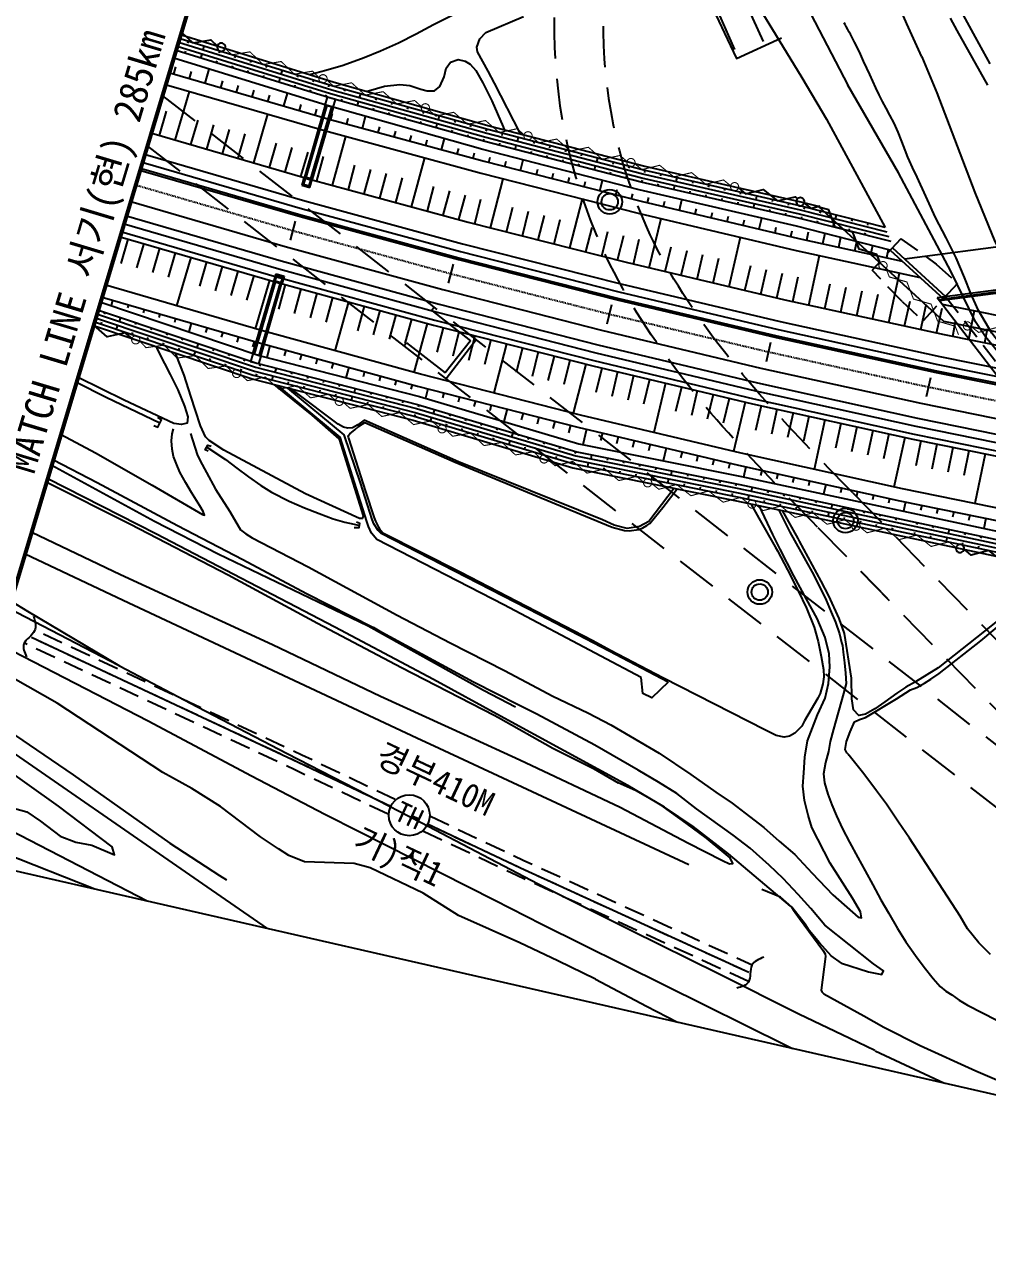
# Model space of a CAD drawing. Header units: millimetres. Extents: x 9574 to 10370, y 1103 to 1809.
# Drawn here: x 9632.8 to 9750.5, y 1396.9 to 1545.1 of the extents above; entities that cross this region are included whole.
import ezdxf
from ezdxf.enums import TextEntityAlignment as Align
from ezdxf.xclip import XClip

# ---------------------------------------------------------------- set-up
doc = ezdxf.new("R2010")
doc.units = ezdxf.units.MM
doc.header["$LTSCALE"] = 10
doc.header["$MEASUREMENT"] = 0
doc.header["$XCLIPFRAME"] = 2
for name, pattern in [('A-CENTR01', [2, 1.25, -0.25, 0.25, -0.25]), ('CENTER', [2, 1.25, -0.25, 0.25, -0.25]), ('DASHED', [0.75, 0.5, -0.25]), ('DASHEDX2', [1.5, 1, -0.5]), ('HIDDEN', [0.375, 0.25, -0.125])]:
    doc.linetypes.add(name, pattern=pattern)
for name, color, linetype in [('TN-CABL', 4, 'Continuous'), ('TN-LEAT', 3, 'Continuous'), ('TN-MACL', 6, 'A-CENTR01'), ('TN-MACT', 6, 'Continuous'), ('TN-MANH', 4, 'Continuous'), ('TZ-BASE', 253, 'Continuous'), ('TZ-CABL', 4, 'Continuous'), ('TZ-SYMB', 1, 'Continuous')]:
    doc.layers.add(name, color=color, linetype=linetype)
doc.layers.add('TX-PAPR', color=2, linetype='Continuous', plot=False)
doc.styles.get("Standard").update_dxf_attribs({"font": 'GulimChe.ttf'})
doc.styles.add('SYMBTEXT', font='GulimChe.ttf')
doc.linetypes.add('ZIGZAG', pattern='A,0.0001,-0.2,[131,ltypeshp.shx,S=0.2,R=0,X=-0.2,Y=0],-0.4,[131,ltypeshp.shx,S=0.2,R=180,X=0.2,Y=0],-0.2', length=0.8001)

# ---------------------------------------------------------------- blocks, each defined once
blk = doc.blocks.new('smd')
at = {"color": 0, "lineweight": -3, "ltscale": 5, "const_width": 0.13}
blk.add_lwpolyline([(0.5, 0, 1), (-0.5, 0, 1)], format="xyb", close=True, dxfattribs=at)
blk.add_lwpolyline([(12.5, 0), (11.5, 0.5), (9.5, -0.5), (7.5, 0.5), (5.5, -0.5), (3.5, 0.5), (1.5, -0.5), (0.5, 0)], dxfattribs=at)
blk = doc.blocks.new('jd-fgjfjfjfjazdf2gs')
at = {"layer": 'TZ-BASE'}
for p, q in [((6.03, 16.1), (6.11, 16.33)), ((6.4, 17.55), (6.33, 17.31)), ((8.31, 16.96), (8.17, 16.48)), ((10.22, 16.37), (10.15, 16.13)), ((7.94, 15.5), (8.09, 15.98)), ((9.85, 14.91), (9.93, 15.15)), ((12.14, 15.78), (12.06, 15.54)), ((14.05, 15.19), (13.97, 14.95)), ((4.63, 13.55), (4.88, 14.44)), ((6.55, 12.99), (6.8, 13.86)), ((8.47, 12.44), (8.96, 14.14)), ((11.77, 14.32), (11.84, 14.56)), ((13.68, 13.73), (13.75, 13.97)), ((15.59, 13.14), (15.66, 13.38)), ((15.96, 14.6), (15.88, 14.36)), ((17.87, 14.01), (17.72, 13.53)), ((19.78, 13.42), (19.7, 13.18)), ((10.39, 11.88), (10.63, 12.72)), ((12.31, 11.32), (12.55, 12.14)), ((17.5, 12.55), (17.65, 13.03)), ((19.41, 11.96), (19.48, 12.2)), ((21.69, 12.83), (21.62, 12.59)), ((23.6, 12.23), (23.53, 12)), ((4.82, 5.49), (6.54, 11.43)), ((14.23, 10.77), (14.46, 11.57)), ((16.15, 10.21), (16.38, 10.99)), ((18.07, 9.65), (18.52, 11.19)), ((21.32, 11.37), (21.39, 11.61)), ((23.14, 9.75), (23.42, 10.71)), ((23.23, 10.78), (23.3, 11.02)), ((24.38, 10.43), (23.42, 10.71)), ((24.1, 9.47), (24.38, 10.43)), ((25.15, 10.23), (25.22, 10.47)), ((25.52, 11.68), (25.45, 11.44)), ((27.45, 11.14), (27.31, 10.66)), ((29.37, 10.6), (29.3, 10.36)), ((2.9, 6.05), (3.76, 9.02)), ((19.99, 9.1), (20.21, 9.85)), ((23.14, 9.75), (20.59, 0.97)), ((23.33, 9.7), (20.74, 0.77)), ((23.91, 9.53), (21.32, 0.61)), ((24.1, 9.47), (21.55, 0.69)), ((21.91, 8.54), (22.13, 9.27)), ((24.1, 9.47), (23.14, 9.75)), ((27.08, 9.69), (27.21, 10.17)), ((29, 9.14), (29.07, 9.38)), ((31.3, 10.06), (31.23, 9.82)), ((33.22, 9.52), (33.16, 9.28)), ((35.15, 8.97), (35.08, 8.73)), ((6.74, 4.93), (7.6, 7.9)), ((14.42, 2.7), (16.14, 8.65)), ((23.84, 7.99), (24.03, 8.72)), ((25.77, 7.46), (25.96, 8.18)), ((27.7, 6.94), (28.08, 8.36)), ((30.93, 8.6), (31, 8.84)), ((32.85, 8.06), (32.92, 8.3)), ((34.78, 7.52), (34.85, 7.76)), ((36.7, 6.98), (36.84, 7.46)), ((37.07, 8.43), (36.94, 7.95)), ((39, 7.89), (38.93, 7.65)), ((8.66, 4.38), (9.52, 7.35)), ((10.58, 3.82), (11.44, 6.79)), ((12.5, 3.26), (13.36, 6.23)), ((24.04, -0.04), (25.66, 5.94)), ((29.63, 6.41), (29.82, 7.12)), ((31.56, 5.89), (31.75, 6.58)), ((33.49, 5.36), (33.67, 6.05)), ((38.63, 6.44), (38.7, 6.68)), ((40.56, 5.9), (40.62, 6.14)), ((40.92, 7.35), (40.86, 7.11)), ((42.85, 6.81), (42.78, 6.57)), ((44.78, 6.3), (44.72, 6.06)), ((16.34, 2.15), (17.2, 5.12)), ((18.26, 1.59), (19.12, 4.56)), ((35.42, 4.84), (35.6, 5.52)), ((37.35, 4.31), (37.71, 5.66)), ((39.28, 3.79), (39.46, 4.45)), ((42.48, 5.36), (42.55, 5.6)), ((44.42, 4.85), (44.48, 5.09)), ((46.35, 4.35), (46.48, 4.83)), ((46.72, 5.8), (46.59, 5.32)), ((48.66, 5.3), (48.59, 5.06)), ((50.59, 4.8), (50.53, 4.55)), ((20.18, 1.03), (21.05, 4.01)), ((22.11, 0.49), (22.92, 3.48)), ((33.69, -2.66), (35.31, 3.31)), ((41.21, 3.26), (41.38, 3.92)), ((43.14, 2.75), (43.31, 3.41)), ((47.02, 1.76), (47.34, 3.06)), ((48.29, 3.85), (48.35, 4.09)), ((50.22, 3.34), (50.29, 3.58)), ((52.16, 2.84), (52.22, 3.08)), ((52.53, 4.29), (52.47, 4.05)), ((54.46, 3.79), (54.4, 3.55)), ((56.4, 3.29), (56.27, 2.81)), ((25.97, -0.56), (26.78, 2.43)), ((27.9, -1.09), (28.71, 1.9)), ((45.08, 2.26), (45.24, 2.91)), ((48.95, 1.27), (49.12, 1.91)), ((54.1, 2.34), (54.16, 2.58)), ((56.03, 1.84), (56.16, 2.32)), ((57.97, 1.33), (58.03, 1.58)), ((58.34, 2.79), (58.27, 2.55)), ((60.27, 2.29), (60.21, 2.04)), ((62.21, 1.79), (62.15, 1.54)), ((-0.34, -1.15), (0.34, 1.15)), ((20.58, 0.98), (20.29, -0.01)), ((21.56, 0.69), (20.58, 0.98)), ((21.28, -0.3), (21.56, 0.69)), ((29.83, -1.61), (30.64, 1.38)), ((31.76, -2.14), (32.57, 0.85)), ((43.35, -5.24), (44.87, 0.76)), ((50.89, 0.78), (51.05, 1.42)), ((52.83, 0.29), (52.99, 0.92)), ((54.77, -0.21), (54.93, 0.42)), ((56.71, -0.7), (57.02, 0.55)), ((59.9, 0.83), (59.97, 1.07)), ((61.84, 0.33), (61.9, 0.58)), ((63.79, -0.11), (63.85, 0.13)), ((64.16, 1.34), (64.1, 1.1)), ((66.11, 0.89), (66, 0.41)), ((68.06, 0.45), (68, 0.2)), ((20.29, -0.01), (21.28, -0.3)), ((35.62, -3.18), (36.43, -0.2)), ((37.55, -3.71), (38.36, -0.72)), ((39.48, -4.23), (40.29, -1.25)), ((58.65, -1.19), (58.8, -0.57)), ((60.58, -1.68), (60.74, -1.07)), ((65.74, -0.56), (65.85, -0.07)), ((67.69, -1.01), (67.74, -0.76)), ((69.64, -1.46), (69.69, -1.21)), ((70.01, 0), (69.95, -0.25)), ((71.96, -0.45), (71.9, -0.69)), ((73.9, -0.9), (73.85, -1.14)), ((75.85, -1.34), (75.74, -1.83)), ((41.41, -4.75), (42.17, -1.75)), ((45.29, -5.73), (46.05, -2.73)), ((53.04, -7.7), (54.57, -1.7)), ((62.53, -2.16), (62.67, -1.54)), ((64.47, -2.62), (64.62, -1.99)), ((66.42, -3.08), (66.72, -1.81)), ((68.36, -3.54), (68.52, -2.9)), ((71.59, -1.9), (71.64, -1.66)), ((73.54, -2.35), (73.59, -2.11)), ((75.49, -2.8), (75.6, -2.31)), ((77.8, -1.79), (77.75, -2.03)), ((79.75, -2.24), (79.7, -2.48)), ((81.7, -2.69), (81.64, -2.94)), ((18.88, -6.74), (19.53, -4.43)), ((47.23, -6.22), (47.99, -3.22)), ((49.16, -6.72), (49.93, -3.72)), ((51.1, -7.21), (51.86, -4.21)), ((62.74, -10.12), (64.17, -4.09)), ((70.31, -4), (70.46, -3.35)), ((72.26, -4.46), (72.41, -3.81)), ((74.2, -4.92), (74.36, -4.26)), ((76.15, -5.38), (76.47, -4.05)), ((77.43, -3.24), (77.49, -3)), ((79.38, -3.69), (79.44, -3.45)), ((81.33, -4.15), (81.39, -3.91)), ((83.27, -4.64), (83.33, -4.4)), ((83.64, -3.19), (83.58, -3.43)), ((85.58, -3.68), (85.45, -4.16)), ((87.52, -4.17), (87.45, -4.41)), ((54.98, -8.19), (55.74, -5.19)), ((56.92, -8.69), (57.68, -5.69)), ((78.1, -5.84), (78.26, -5.17)), ((80.04, -6.3), (80.2, -5.62)), ((81.99, -6.75), (82.21, -5.74)), ((83.95, -7.17), (84.22, -5.91)), ((85.21, -5.13), (85.33, -4.65)), ((87.15, -5.62), (87.21, -5.38)), ((89.09, -6.11), (89.15, -5.87)), ((89.45, -4.66), (89.39, -4.9)), ((-0.96, -6.61), (-1.82, -9.58)), ((0.96, -7.17), (0.1, -10.14)), ((58.86, -9.18), (59.62, -6.18)), ((60.8, -9.66), (61.51, -6.64)), ((72.48, -12.42), (73.9, -6.39)), ((85.9, -7.6), (86.16, -6.4)), ((87.85, -8.03), (88.1, -6.9)), ((89.81, -8.46), (90.04, -7.39)), ((93.94, -9.03, 37.4), (110.75, -6.81, 37.4)), ((2.88, -7.73), (2.02, -10.7)), ((4.8, -8.29), (3.94, -11.26)), ((6.72, -8.85), (4.99, -14.79)), ((64.69, -10.58), (65.4, -7.56)), ((66.64, -11.04), (67.35, -8.02)), ((68.58, -11.5), (69.3, -8.48)), ((82.22, -14.67), (83.54, -8.62)), ((91.76, -8.88), (91.98, -7.88)), ((92.19, -7.96, 37.4), (98.68, -13.91, 37.4)), ((92.46, -7.67, 37.4), (98.95, -13.61, 37.4)), ((8.64, -9.41), (7.78, -12.38)), ((10.56, -9.97), (9.7, -12.94)), ((38.19, -12), (38.81, -9.68)), ((70.53, -11.96), (71.24, -8.94)), ((74.42, -12.88), (75.13, -9.86)), ((76.37, -13.34), (77.08, -10.32)), ((12.48, -10.53), (11.62, -13.5)), ((14.4, -11.08), (13.54, -14.06)), ((14.5, -20.69), (17.09, -11.77)), ((16.32, -11.64), (14.59, -17.59)), ((16.85, -11.85), (17.13, -10.86)), ((17.13, -10.86), (18.12, -11.15)), ((18.12, -11.15), (17.83, -12.14)), ((78.32, -13.8), (79.03, -10.78)), ((80.27, -14.24), (80.93, -11.22)), ((91.99, -16.81), (93.31, -10.76)), ((97.92, -13.75, 37.4), (115.43, -11.43, 37.4)), ((98.09, -13.98, 37.4), (115.61, -11.66, 37.4)), ((98.2, -14.11, 37.4), (115.71, -11.8, 37.4)), ((14.31, -20.64), (16.86, -11.86)), ((15.08, -20.86), (17.67, -11.94)), ((15.27, -20.91), (17.82, -12.14)), ((17.83, -12.14), (16.85, -11.85)), ((18.25, -12.18), (17.43, -15.17)), ((20.18, -12.71), (19.36, -15.7)), ((22.11, -13.24), (21.29, -16.22)), ((84.17, -15.1), (84.83, -12.07)), ((86.13, -15.52), (86.79, -12.5)), ((88.08, -15.95), (88.74, -12.93)), ((-2.83, -14.07), (-3.02, -14.76)), ((-0.91, -14.63), (-1.02, -15.01)), ((24.04, -13.77), (23.22, -16.75)), ((25.97, -14.29), (24.33, -20.26)), ((57.59, -16.95), (58.17, -14.62)), ((90.03, -16.38), (90.7, -13.35)), ((93.94, -17.23), (94.6, -14.21)), ((95.9, -17.66), (96.56, -14.64)), ((97.92, -13.75, 37.4), (122.89, -46.26, 37.4)), ((-3.78, -15.56), (-3.86, -15.79)), ((-1.88, -16.19), (-2.04, -16.67)), ((1.01, -15.19), (0.89, -15.61)), ((2.94, -15.75), (2.8, -16.21)), ((27.9, -14.82), (27.08, -17.81)), ((29.82, -15.35), (29.01, -18.33)), ((31.75, -15.88), (30.94, -18.86)), ((97.85, -18.09), (98.51, -15.06)), ((101.77, -18.89), (102.48, -15.36)), ((-4.24, -16.98), (-4.16, -16.75)), ((-2.35, -17.62), (-2.19, -17.15)), ((0.02, -16.83), (-0.06, -17.07)), ((1.91, -17.47), (1.83, -17.7)), ((4.86, -16.31), (4.71, -16.81)), ((6.78, -16.87), (6.46, -17.94)), ((8.7, -17.43), (8.53, -18.01)), ((33.68, -16.4), (32.87, -19.39)), ((35.61, -16.93), (33.98, -22.9)), ((37.55, -17.44), (36.78, -20.44)), ((99.81, -18.5), (100.17, -16.68)), ((103.73, -19.29), (104.08, -17.52)), ((-0.45, -18.26), (-0.37, -18.02)), ((1.44, -18.89), (1.52, -18.66)), ((3.81, -18.1), (3.73, -18.34)), ((5.7, -18.74), (5.62, -18.98)), ((10.62, -17.99), (10.44, -18.6)), ((12.54, -18.55), (12.35, -19.2)), ((14.46, -19.11), (14.25, -19.8)), ((39.48, -17.93), (38.72, -20.93)), ((41.42, -18.43), (40.66, -21.43)), ((43.36, -18.92), (42.59, -21.92)), ((77.07, -21.57), (77.61, -19.23)), ((3.34, -19.53), (3.42, -19.29)), ((5.24, -20.17), (5.32, -19.93)), ((7.13, -20.8), (7.29, -20.33)), ((7.6, -19.38), (7.44, -19.85)), ((9.49, -20.01), (9.42, -20.25)), ((11.39, -20.65), (11.31, -20.89)), ((14.31, -20.64), (14.03, -21.6)), ((15.27, -20.91), (14.31, -20.64)), ((16.38, -19.65), (15.99, -21.07)), ((18.31, -20.17), (18.12, -20.87)), ((20.24, -20.7), (20.06, -21.38)), ((45.3, -19.42), (43.76, -25.42)), ((47.24, -19.91), (46.47, -22.91)), ((49.17, -20.41), (48.41, -23.41)), ((9.03, -21.44), (9.11, -21.2)), ((10.92, -22.08), (11, -21.84)), ((13.29, -21.29), (13.21, -21.52)), ((14.99, -21.87), (14.03, -21.6)), ((15.27, -20.91), (14.99, -21.87)), ((15.19, -21.89), (15.13, -22.14)), ((22.17, -21.23), (21.99, -21.89)), ((24.1, -21.75), (23.92, -22.41)), ((51.11, -20.91), (50.34, -23.9)), ((53.05, -21.4), (52.28, -24.4)), ((54.99, -21.9), (53.45, -27.89)), ((12.82, -22.71), (12.9, -22.48)), ((14.72, -23.32), (14.79, -23.08)), ((16.66, -23.82), (16.79, -23.34)), ((17.13, -22.39), (17, -22.88)), ((19.07, -22.89), (19, -23.13)), ((21, -23.38), (20.94, -23.63)), ((26.03, -22.28), (25.68, -23.55)), ((27.96, -22.81), (27.79, -23.43)), ((29.89, -23.34), (29.72, -23.94)), ((56.93, -22.37), (56.21, -25.38)), ((58.87, -22.84), (58.16, -25.85)), ((60.82, -23.3), (60.1, -26.31)), ((96.63, -25.86), (97.12, -23.51)), ((18.6, -24.32), (18.66, -24.07)), ((20.54, -24.81), (20.6, -24.57)), ((22.47, -25.31), (22.54, -25.07)), ((22.94, -23.88), (22.88, -24.12)), ((24.88, -24.38), (24.82, -24.62)), ((26.82, -24.88), (26.69, -25.36)), ((31.82, -23.86), (31.66, -24.45)), ((33.75, -24.39), (33.59, -24.97)), ((35.68, -24.9), (35.38, -26.07)), ((62.77, -23.76), (62.05, -26.77)), ((64.71, -24.22), (63.28, -30.25)), ((66.66, -24.69), (65.94, -27.7)), ((68.6, -25.15), (67.89, -28.16)), ((24.41, -25.81), (24.47, -25.57)), ((26.35, -26.3), (26.47, -25.82)), ((28.29, -26.8), (28.35, -26.56)), ((28.75, -25.37), (28.69, -25.61)), ((30.69, -25.87), (30.63, -26.11)), ((32.63, -26.37), (32.57, -26.61)), ((37.62, -25.39), (37.46, -26.02)), ((39.56, -25.89), (39.39, -26.55)), ((41.49, -26.38), (41.32, -27.08)), ((70.55, -25.61), (69.83, -28.62)), ((72.49, -26.08), (71.78, -29.09)), ((74.44, -26.54), (73.01, -32.56)), ((30.22, -27.3), (30.28, -27.06)), ((32.16, -27.8), (32.22, -27.55)), ((34.1, -28.3), (34.17, -28.06)), ((34.56, -26.87), (34.49, -27.11)), ((36.48, -27.44), (36.34, -27.92)), ((38.4, -28.01), (38.33, -28.25)), ((43.43, -26.88), (43.24, -27.62)), ((45.37, -27.37), (44.97, -28.92)), ((47.31, -27.87), (47.1, -28.68)), ((76.39, -26.99), (75.72, -30.01)), ((78.34, -27.42), (77.68, -30.44)), ((80.3, -27.85), (79.63, -30.87)), ((36.01, -28.87), (36.16, -28.39)), ((37.93, -29.44), (38, -29.2)), ((40.31, -28.58), (40.24, -28.82)), ((42.23, -29.15), (42.16, -29.39)), ((49.24, -28.37), (49.03, -29.21)), ((51.18, -28.86), (50.96, -29.75)), ((53.12, -29.36), (52.88, -30.28)), ((82.25, -28.28), (81.58, -31.3)), ((84.2, -28.71), (82.87, -34.75)), ((86.15, -29.14), (85.49, -32.16)), ((88.11, -29.57), (87.44, -32.59)), ((39.85, -30.01), (39.92, -29.77)), ((41.76, -30.58), (41.84, -30.34)), ((43.68, -31.15), (43.75, -30.91)), ((44.15, -29.72), (44.08, -29.96)), ((46.06, -30.29), (45.92, -30.77)), ((47.98, -30.86), (47.91, -31.1)), ((55.06, -29.83), (54.61, -31.74)), ((57.01, -30.3), (56.79, -31.22)), ((58.95, -30.76), (58.74, -31.65)), ((90.06, -30), (89.39, -33.02)), ((92.01, -30.43), (91.35, -33.45)), ((93.97, -30.86), (92.63, -36.91)), ((45.6, -31.72), (45.74, -31.24)), ((47.52, -32.29), (47.59, -32.05)), ((49.9, -31.43), (49.83, -31.67)), ((51.82, -32), (51.74, -32.24)), ((53.73, -32.57), (53.66, -32.81)), ((60.9, -31.22), (60.7, -32.07)), ((62.84, -31.69), (62.65, -32.5)), ((64.79, -32.15), (64.42, -33.72)), ((95.92, -31.27), (95.31, -34.31)), ((97.88, -31.67), (97.27, -34.71)), ((99.84, -32.07), (99.23, -35.1)), ((101.8, -32.47), (101.19, -35.5)), ((49.43, -32.86), (49.5, -32.62)), ((51.35, -33.43), (51.42, -33.19)), ((53.27, -34), (53.34, -33.76)), ((55.22, -34.42), (55.32, -33.93)), ((55.69, -32.98), (55.59, -33.47)), ((57.65, -33.37), (57.6, -33.62)), ((59.61, -33.77), (59.56, -34.01)), ((66.74, -32.61), (66.56, -33.36)), ((68.68, -33.07), (68.51, -33.79)), ((70.63, -33.54), (70.47, -34.22)), ((72.57, -34), (72.42, -34.65)), ((103.76, -32.87), (102.53, -38.93)), ((57.18, -34.81), (57.23, -34.57)), ((59.14, -35.21), (59.19, -34.96)), ((61.1, -35.6), (61.15, -35.35)), ((61.57, -34.16), (61.52, -34.41)), ((63.53, -34.56), (63.48, -34.8)), ((65.49, -34.95), (65.39, -35.44)), ((67.45, -35.35), (67.4, -35.59)), ((74.52, -34.45), (74.25, -35.7)), ((76.48, -34.88), (76.34, -35.5)), ((78.43, -35.31), (78.29, -35.92)), ((63.06, -35.99), (63.11, -35.75)), ((65.02, -36.39), (65.12, -35.9)), ((66.99, -36.78), (67.03, -36.54)), ((68.95, -37.18), (69, -36.93)), ((69.41, -35.74), (69.37, -35.99)), ((71.38, -36.14), (71.33, -36.38)), ((73.34, -36.53), (73.29, -36.78)), ((75.29, -36.94), (75.19, -37.43)), ((80.38, -35.74), (80.25, -36.35)), ((82.33, -36.17), (82.2, -36.77)), ((84.29, -36.6), (84.03, -37.79)), ((86.24, -37.03), (86.11, -37.62)), ((70.91, -37.57), (70.96, -37.33)), ((72.87, -37.97), (72.92, -37.72)), ((74.82, -38.38), (74.93, -37.89)), ((77.25, -37.36), (77.2, -37.61)), ((79.2, -37.78), (79.15, -38.02)), ((81.16, -38.2), (81.11, -38.44)), ((88.19, -37.46), (88.07, -38.04)), ((90.15, -37.89), (90.02, -38.47)), ((92.1, -38.32), (91.98, -38.89)), ((76.78, -38.79), (76.83, -38.55)), ((78.74, -39.21), (78.79, -38.97)), ((80.69, -39.63), (80.74, -39.39)), ((82.65, -40.05), (82.7, -39.8)), ((83.12, -38.61), (83.06, -38.86)), ((84.6, -40.47), (84.71, -39.98)), ((85.07, -39.03), (84.97, -39.52)), ((87.03, -39.45), (86.98, -39.69)), ((88.98, -39.87), (88.93, -40.11)), ((94.06, -38.74), (93.82, -39.88)), ((96.02, -39.14), (95.89, -39.74)), ((97.98, -39.54), (97.85, -40.16)), ((99.94, -39.94), (99.8, -40.58)), ((86.56, -40.88), (86.61, -40.64)), ((88.52, -41.3), (88.57, -41.06)), ((90.47, -41.72), (90.52, -41.48)), ((90.94, -40.29), (90.89, -40.53)), ((92.9, -40.7), (92.84, -40.95)), ((95.45, -41.25), (95.4, -41.49)), ((101.9, -40.33), (101.76, -41.01)), ((103.86, -40.73), (103.6, -41.97)), ((92.43, -42.14), (92.48, -41.89)), ((95.14, -42.72), (95.19, -42.47)), ((97.09, -43.13), (97.15, -42.89)), ((97.41, -41.67), (97.36, -41.91)), ((99.36, -42.09), (99.26, -42.57)), ((101.32, -42.5), (101.27, -42.75)), ((103.27, -42.92), (103.22, -43.17)), ((99.05, -43.55), (99.15, -43.06)), ((101.01, -43.97), (101.06, -43.73)), ((102.96, -44.39), (103.01, -44.14))]:
    blk.add_line(p, q, dxfattribs=at)
at = {"layer": 'TZ-BASE', "linetype": 'DASHED'}
for p, q in [((3.27, 10.91), (117.54, -78.11)), ((1.42, 4.74), (116.34, -84.78)), ((87.6, -37.63), (125.23, -76.08)), ((87.6, -37.63), (101.6, -51.94)), ((83.32, -41.84), (118.15, -77.43)), ((83.32, -41.84), (91.79, -50.49))]:
    blk.add_line(p, q, dxfattribs=at)
at = {"layer": 'TZ-BASE', "linetype": 'HIDDEN'}
for p, q in [((93.47, -6.57, 37.4), (89.96, -10.4, 37.4)), ((93.47, -6.57, 37.4), (97.8, -9.68, 37.4)), ((97.8, -9.68, 37.4), (100.38, -12.04, 37.4)), ((93.62, -14.25, 37.4), (89.96, -10.4, 37.4)), ((100.38, -12.04, 37.4), (96.2, -16.62, 37.4)), ((93.62, -14.25, 37.4), (96.2, -16.62, 37.4)), ((98.95, -13.61, 37.4), (123.8, -45.97, 37.4))]:
    blk.add_line(p, q, dxfattribs=at)
at = {"layer": 'TZ-BASE', "linetype": 'DASHEDX2'}
for p, q in [((36.45, -14.95), (36.15, -15.34)), ((36.15, -15.34), (40.88, -19.03)), ((40.88, -19.03), (37.81, -22.97)), ((41.58, -18.94), (37.9, -23.67)), ((33.07, -19.29), (32.77, -19.68)), ((33.07, -19.29), (37.81, -22.97))]:
    blk.add_line(p, q, dxfattribs=at)
at = {"layer": 'TZ-BASE'}
for points, elevation in [([(104.11, 12.18), (100.37, 18.88), (99.56, 20.39)], 35), ([(76.23, 21.53), (78.56, 17.73), (81.39, 13.11), (84.41, 8.03), (91.58, -5.2)], 35), ([(75.97, 33.42), (86.99, 12.21)], 32), ([(96.06, 15.67), (94.19, 19.7), (93.12, 22.23), (92.42, 24.12), (91.53, 28.77), (86.46, 50.79), (85.37, 55.74), (83.68, 64.42), (82.59, 70.85), (81.84, 74.91), (81.26, 77.42), (80.62, 79.52), (80.35, 80.18), (80.11, 80.61), (79.83, 80.94), (78.2, 81.4), (77.64, 81.63), (77.03, 82.22), (76.27, 83.24), (74.74, 85.62)], 32), ([(96.06, 15.67), (97.86, 11.26), (102.51, -0.92), (104.98, -6.91), (106.98, -10.71), (109.03, -13.83), (111.67, -17.45), (114.3, -20.69), (114.71, -21.12), (115.88, -22.33)], 32), ([(110.24, -25.69), (109.25, -24.7), (105.9, -21.08), (103.83, -18.57), (102.6, -16.72), (99.6, -10.54), (93.17, 1.49), (86.99, 12.21)], 32), ([(28.4, -53.92), (10.06, -45.13), (2.27, -41.14), (-10.27, -34.26)], 39), ([(44.57, -64.89), (36.39, -60.44), (24.3, -54.03), (2.45, -42.62), (-10.77, -35.92)], 40), ([(46.39, -63.81), (42.48, -61.78), (28.4, -53.92)], 39), ([(17.42, -81.1), (15.24, -79.66), (10.33, -75.94), (6.86, -73.75), (3.28, -71.78), (-9.63, -63.32), (-16.8, -59.25), (-17.6, -58.73)], 40), ([(-19.24, -64.21), (-7.65, -72.07), (4.14, -80.44), (10.22, -84.37), (11.08, -84.89)], 40), ([(79.99, -88.12), (72.41, -81.72), (68.12, -78.39), (64.58, -76.01), (60.12, -73.37), (44.57, -64.89)], 40), ([(-21.71, -72.43), (-17.02, -75.12), (-15.23, -76.07), (-13.31, -76.61), (-11.63, -77.74), (-9.24, -79.57), (-7.35, -80.31), (-5.37, -80.66), (-2.61, -81.86), (-2.89, -80.89), (-9.46, -75.91), (-20.42, -68.12)], 40), ([(0.7, -91.09), (-0.75, -90.41), (-12.03, -85.66), (-16.79, -83.7), (-23.43, -80.82), (-24.14, -80.56)], 40), ([(56.17, -97.04), (51.55, -94.81), (46.93, -92.59), (39.41, -89.27), (35.09, -86.54), (28.62, -83.45), (26.68, -82.91), (20.59, -82.69), (18.69, -81.94), (17.42, -81.1)], 40), ([(79.99, -88.12), (80.14, -88.29), (80.35, -88.6), (81.08, -89.64), (83.94, -93.5), (84.21, -93.95), (84.27, -94.26), (83.75, -98.39), (83.83, -98.61), (84.06, -98.82), (88.96, -101.54), (91.41, -102.92), (95.83, -105.16), (102.64, -108.26), (116.47, -114.17), (137.85, -123.08), (147.63, -126.83), (165.42, -133.25), (177.85, -137.47), (189.16, -141.05), (199.84, -144.16), (212.36, -147.72), (228.23, -152.54)], 40), ([(115.75, -148.31), (113.4, -147.31), (108.84, -144.96), (102.3, -142.02), (95.09, -138.18), (88.58, -135.27), (82.2, -132.1), (68.56, -125.07), (65.8, -123.68), (64.08, -122.62), (60.39, -120.86), (50.47, -115.62), (47.82, -114.03), (30.56, -105.11), (23.01, -101.94), (19.32, -100.26), (11.11, -96.22), (6.65, -93.81), (2.95, -92.13), (0.7, -91.09)], 40), ([(56.17, -97.04), (62.4, -100.35), (68.98, -103.74), (81.64, -110.63), (83.91, -111.73), (90.72, -114.38), (100.21, -118.79), (104.55, -120.84)], 40)]:
    blk.add_lwpolyline(points, dxfattribs=dict(at, elevation=elevation))
for points in [[(91.58, -5.2), (81.31, -2.6), (62.08, 1.82), (43.03, 6.76), (24.09, 12.08), (5.4, 17.86), (5.36, 17.88)], [(92.28, -6.92), (80.96, -4.05), (61.73, 0.36), (42.64, 5.31), (23.66, 10.65), (4.93, 16.44)], [(92.04, -6.35), (81.08, -3.57), (61.84, 0.84), (42.77, 5.79), (23.8, 11.13), (5.07, 16.92)], [(91.79, -5.77), (81.2, -3.08), (61.96, 1.33), (42.9, 6.28), (23.94, 11.6), (5.22, 17.39), (5.21, 17.4)], [(92.19, -7.96), (80.73, -5.03), (61.49, -0.61), (42.38, 4.34), (23.38, 9.69), (4.64, 15.48)], [(4.11, 13.71), (4.45, 13.6), (23.47, 8.09), (42.57, 2.89), (61.76, -1.98), (81.02, -6.53), (93.64, -9.3)], [(0.61, 2.03), (0.96, 1.92), (20.17, -3.65), (39.47, -8.9), (58.85, -13.82), (78.32, -18.42), (97.85, -22.7), (117.46, -26.64), (137.13, -30.26), (156.86, -33.55), (176.64, -36.51), (196.46, -39.14), (216.33, -41.44), (236.23, -43.41)], [(-0.61, -2.02), (18.24, -7.52), (37.53, -12.79), (56.91, -17.74), (76.37, -22.37), (95.9, -26.68), (115.5, -30.66), (135.16, -34.31), (154.88, -37.64), (174.65, -40.63), (194.47, -43.3), (214.34, -45.64), (234.24, -47.65)], [(-4.11, -13.7), (14.93, -19.25), (34.41, -24.57), (53.99, -29.58), (73.64, -34.25), (93.37, -38.6), (113.17, -42.62), (121.25, -44.12)], [(67.57, -83.07), (37.06, -68.86), (34.33, -67.59), (-1.53, -50.78), (-13.52, -45.12)], [(-2.13, -58.73), (-15.51, -51.74)], [(-15.24, -50.84), (-13.22, -52.08), (-1.99, -58.77), (7.53, -63.75), (18.49, -69.46), (28.23, -74.48), (34.87, -77.9), (49.17, -85.38), (60.5, -91.05), (71.19, -96.36), (81.02, -101.27), (87.26, -104.27), (90.3, -105.74)], [(-16.8, -56.05), (-16.34, -56.29), (1.52, -65.46), (14.15, -72.21), (23.1, -76.88), (27.28, -79.02), (43.87, -87.4), (49.6, -90.34), (79.49, -105.15), (90.85, -110.72)], [(42.43, -108.62), (33.78, -103.08), (8.72, -85.78), (-18.99, -66.61), (-19.8, -66.06)], [(122.59, -149.31), (108.89, -142.6), (73.2, -124.57), (4.06, -88.89), (-22.53, -75.17)], [(10.23, -92.07), (-23.59, -78.7)], [(-25.54, -85.21), (-20.55, -87.79), (-8.98, -93.89), (-6.64, -95.07), (24.33, -110.65), (93.94, -145.12)], [(91.11, -110.73), (97.61, -113.96), (105.87, -117.71), (112.46, -120.67), (119.14, -123.63), (124.97, -126.14), (131.63, -128.95), (140.39, -132.49), (149.47, -136.1), (160.49, -140.07), (170.53, -143.57), (181.56, -147.25), (188.15, -149.17), (196.67, -151.79), (205.72, -154.34), (216.24, -157.07), (228.82, -160.19)], [(90.35, -105.81), (100.57, -110.57), (110.27, -115.04), (121.08, -119.73), (133.32, -125.01), (144.8, -129.63), (154.32, -133.45), (163.07, -136.46), (172.5, -139.62), (183.08, -143.1), (192.13, -145.96), (200.6, -148.46), (210.8, -151.14), (220.65, -153.68), (229.43, -155.72)]]:
    blk.add_lwpolyline(points, dxfattribs=at)
at = {"layer": 'TZ-BASE', "lineweight": -3, "ltscale": 5, "flags": 128}
for points in [[(5.5, 18.36), (5.57, 18.33), (24.23, 12.56), (43.16, 7.24), (62.2, 2.3), (73.16, -0.21)], [(73.16, -0.21), (81.43, -2.11), (83.37, -2.6), (98.7, -16.64), (99.11, -16.73), (118.61, -20.65), (120.97, -21.09), (126.77, -10.83), (134.04, -12.53)], [(-5.16, -17.23), (-4.94, -17.27), (14.21, -23.71), (33.88, -28.75), (53.4, -34.56), (73.39, -38.58), (87.99, -41.7)], [(87.99, -41.7), (110.99, -46.62), (117.89, -37.31), (134.09, -40.32), (139.62, -41.25), (156.34, -54.07)]]:
    blk.add_lwpolyline(points, dxfattribs=at)
at = {"layer": 'TZ-BASE', "lineweight": -3, "ltscale": 5}
for points in [[(5.6, 18.68), (6.96, 17.38), (9.17, 17.74), (9.97, 16.97)], [(73.64, -0.36), (74.5, -1.07), (76.67, -0.54), (78.4, -1.96), (80.57, -1.44), (80.86, -1.68)], [(83.63, -2.61), (82.54, -2.88), (81.68, -2.17)], [(90.93, -9.52), (90.54, -8.48), (88.39, -7.86), (87.6, -5.76), (85.45, -5.14), (84.66, -3.05), (83.59, -2.74)], [(-0.46, -18.78), (-1.31, -18.05), (-3.5, -18.54), (-5.14, -17.14)], [(110.97, -46.61), (109.89, -46.89), (108.15, -45.5), (105.98, -46.06), (104.23, -44.66), (102.07, -45.22), (101.2, -44.52)]]:
    blk.add_lwpolyline(points, dxfattribs=at)
for points in [[(9.97, 16.97, 1), (10.93, 16.68, 1)], [(81.68, -2.17, 1), (80.7, -1.94, 1)], [(101.2, -44.52, 1), (100.22, -44.31, 1)]]:
    blk.add_lwpolyline(points, format="xyb", close=True, dxfattribs=at)
at = {"layer": 'TZ-BASE', "flags": 128}
for points in [[(3.68, 12.27), (4.02, 12.16), (23.06, 6.64), (42.19, 1.44), (61.4, -3.44), (80.69, -8), (95.85, -11.31)], [(1.9, 6.34), (2.25, 6.23), (21.39, 0.68), (40.61, -4.54), (59.92, -9.45), (79.32, -14.03), (98.78, -18.29), (118.31, -22.22), (137.91, -25.83), (156.92, -29)], [(-1.9, -6.34), (17.02, -11.85), (36.38, -17.14), (55.83, -22.11), (75.36, -26.76), (94.96, -31.08), (114.64, -35.07), (134.37, -38.74), (154.17, -42.08), (154.82, -42.18)], [(119.88, -42.35), (113.46, -41.15), (93.68, -37.14), (73.98, -32.79), (54.35, -28.12), (34.8, -23.12), (15.34, -17.8), (-3.68, -12.26)], [(-4.3, -14.34), (-4.17, -14.37), (15.06, -20.83), (34.68, -25.86), (54.13, -31.65), (74, -35.64), (122.73, -46.05)], [(98.54, -14.55), (99.52, -14.77), (118.99, -18.69), (121.34, -19.12)], [(-4.88, -16.27), (-4.69, -16.31), (14.49, -22.75), (34.15, -27.79), (53.65, -33.59), (73.6, -37.6), (93.29, -41.81)], [(-4.73, -15.79), (-4.56, -15.82), (14.63, -22.27), (34.28, -27.31), (53.77, -33.1), (73.7, -37.11), (93.39, -41.32)], [(-4.59, -15.31), (-4.43, -15.34), (14.77, -21.79), (34.42, -26.83), (53.89, -32.62), (73.8, -36.62), (93.5, -40.83)], [(-5.02, -16.75), (-4.81, -16.79), (14.35, -23.23), (34.02, -28.27), (53.52, -34.07), (73.49, -38.09), (93.18, -42.3)], [(93.39, -41.32), (122.42, -47.52)], [(93.5, -40.83), (122.52, -47.03)], [(93.18, -42.3), (122.21, -48.5)], [(93.29, -41.81), (122.31, -48.01)]]:
    blk.add_lwpolyline(points, dxfattribs=at)
at = {"layer": 'TZ-BASE', "linetype": 'CENTER', "ltscale": 0.001, "flags": 128}
blk.add_lwpolyline([(0, 0), (19.21, -5.58), (38.5, -10.84), (57.88, -15.78), (77.34, -20.4), (96.88, -24.69), (116.48, -28.65), (136.14, -32.29), (155.87, -35.6), (175.65, -38.57), (195.47, -41.22), (215.33, -43.54), (235.23, -45.53), (255.17, -47.18), (275.12, -48.51), (295.1, -49.5), (315.09, -50.15), (335.08, -50.48), (355.08, -50.47), (375.08, -50.13), (395.07, -49.45), (415.04, -48.44), (435, -47.1), (454.93, -45.42), (474.83, -43.42), (494.69, -41.08), (514.51, -38.41), (534.28, -35.41), (554, -32.09), (573.67, -28.43), (593.27, -24.45), (612.8, -20.14), (632.25, -15.51), (651.63, -10.55), (670.92, -5.27), (690.12, 0.33)], dxfattribs=at)
at = {"layer": 'TZ-BASE'}
for points in [[(20.68, 0.79), (20.47, 0.09), (21.17, -0.11), (21.38, 0.59)], [(17.03, -11.75), (17.24, -11.05), (17.94, -11.25), (17.73, -11.96)]]:
    blk.add_lwpolyline(points, close=True, dxfattribs=at)
at = {"layer": 'TZ-BASE', "linetype": 'DASHED', "flags": 128}
for points in [[(87.6, -37.63, -0.000579), (84.69, -34.65, -0.002604), (81.81, -31.66, -0.004341), (78.97, -28.63, -0.006078), (76.2, -25.55, -0.007814), (73.53, -22.39, -0.009551), (70.97, -19.16, -0.011287), (68.55, -15.82, -0.013024), (66.29, -12.38, -0.014762), (64.24, -8.82, -0.016788), (62.42, -5.15, -0.016788)], [(83.31, -41.83, -0.000579), (80.39, -38.84, -0.002606), (77.46, -35.8, -0.004341), (74.56, -32.69, -0.006078), (71.69, -29.5, -0.007814), (68.89, -26.21, -0.009551), (66.19, -22.79, -0.011287), (63.61, -19.23, -0.013024), (61.19, -15.53, -0.014756), (58.96, -11.66, -0.016781), (56.96, -7.63, -0.016781)]]:
    blk.add_lwpolyline(points, format="xyb", dxfattribs=at)
at = {"layer": 'TZ-BASE'}
for points in [[(45.43, 85.02, 35.68), (46.01, 83.54, 35.57), (46.72, 80.4, 35.4), (47, 76.29, 35.35), (47.94, 72.07, 35.33), (49.01, 68.92, 35.21), (51.06, 64.69, 35.28), (56.91, 51.87, 35.42), (64.06, 37.44, 35.72), (69.5, 24.91, 35.91), (69.5, 24.91, 35.93), (69.5, 24.91, 35.93), (73.14, 16.54, 35.93)], [(76.69, 17.52, 35.8), (69.95, 32.35, 35.72), (62.74, 48.46, 35.46), (56.93, 60.89, 35.34), (53.72, 67.53, 35.33), (52.55, 70.11, 35.32), (52.08, 71.3, 35.32), (51.54, 76.22, 35.28), (51.17, 81.15, 35.14), (51.05, 81.81, 34.97), (51.08, 82.07, 34.92), (51.39, 82.22, 34.91), (51.75, 82.19, 34.82), (52.71, 81.67, 34.59), (58.24, 77.27, 32.95), (61.2, 75.76, 32.53)], [(104.39, 14.8, 36.05), (102.6, 18.04, 35.93), (100.88, 21.19, 35.84), (99.27, 24.14, 35.84), (98.17, 26.15, 35.74), (97.26, 27.75, 35.77), (96.54, 29, 35.88), (96.33, 29.6, 35.89), (96.44, 30.37, 35.89), (97.3, 31.19, 35.89), (99.01, 32.02, 35.88), (100.89, 32.85, 35.82), (102.62, 33.73, 35.82), (104.23, 34.51, 35.88)], [(66.27, 30.59, 35.71), (66.03, 29.92, 35.55), (65.48, 29.62, 35.58), (64.09, 29.62, 35.58), (62.02, 29.39, 35.58), (60.48, 28.76, 35.58), (58.85, 27.81, 35.58), (57.03, 27.14, 35.62), (55.04, 26.61, 35.66), (52.71, 26.02, 35.64), (49.86, 25.02, 35.67), (47.47, 24.27, 35.69), (44.45, 23.22, 35.69), (41.69, 22.13, 35.63), (39.05, 20.89, 35.56), (36.38, 19.58, 35.59), (34.24, 18.42, 35.55), (32.11, 17.32, 35.43), (29.91, 16.35, 35.55), (27.89, 15.55, 35.55), (25.32, 14.6, 35.56), (23.22, 13.98, 35.59), (21.37, 13.5, 35.59), (21.28, 13.47, 35.59)], [(67.72, 27.63, 36.08), (69.77, 23.15, 35.99), (73.41, 15.47, 36), (78.89, 17.98, 36)], [(95.26, 1.38, 31.1), (95.11, 1.69, 31.1), (94.34, 3.4, 31.1), (93.99, 4.27, 31.1), (93.59, 5.33, 31.1), (93.14, 6.47, 31.11), (92.64, 7.56, 31.11), (92.15, 8.51, 31.11), (91.68, 9.39, 31.11), (91.24, 10.21, 31.11), (90.84, 11.03, 31.11), (90.43, 11.85, 31.11), (90.05, 12.68, 31.11), (89.68, 13.48, 31.11), (89.31, 14.29, 31.11), (88.91, 15.13, 31.11), (88.54, 15.97, 31.11), (88.16, 16.75, 31.11), (87.81, 17.45, 31.11), (87.53, 18, 31.11), (87.32, 18.41, 31.11), (87.18, 18.66, 31.11), (87.09, 18.84, 31.11), (87.01, 18.98, 31.11), (86.81, 19.35, 31.11), (86.69, 19.59, 31.1), (86.56, 19.83, 31.1)], [(47.03, 6.24, 35.9), (46.98, 6.34, 35.9), (43.81, 12.43, 36.02), (43.05, 13.92, 36.03), (41.76, 16.25, 35.95), (41.65, 16.83, 35.95), (42.03, 17.87, 35.95), (42.76, 18.61, 35.95), (47.37, 20.59, 35.65)], [(28.18, 11.45, 35.71), (28.42, 11.51, 35.71), (30.39, 12.06, 35.71), (32.25, 12.29, 35.71), (33.48, 12.17, 35.71), (34.82, 11.71, 35.72), (35.6, 11.49, 35.75), (36.49, 11.52, 35.8), (37.14, 12.04, 35.82), (37.66, 13.23, 35.84), (37.9, 14.27, 35.84), (38.45, 14.99, 35.85), (39.38, 15.31, 35.87), (40.23, 15.13, 35.87), (40.85, 14.74, 35.87), (41.53, 13.97, 35.87), (42.39, 12.46, 35.87), (43.52, 10.29, 35.87), (44.89, 7.12, 35.74), (45.01, 6.76, 35.74)], [(111.91, -24.7, 31.11), (111.42, -24.25, 31.11), (110, -23.03, 31.11), (108.71, -22.22, 31.11), (107.68, -21.58, 31.11), (106.4, -20.42, 31.04), (104.58, -18.11, 30.83), (102.96, -15.34, 30.84), (102.04, -13.26, 30.85), (101.25, -11.32, 30.84), (100.23, -8.92, 30.83), (99.01, -6.45, 30.78), (97.73, -3.97, 30.75), (96.72, -1.83, 30.74), (95.26, 1.38, 31.1)], [(2.51, -19.78, 36.32), (2.58, -19.98, 36.31), (3.49, -21.81, 36.3), (4.2, -23.18, 36.31), (4.46, -23.66, 36.31), (5.13, -25.05, 36.31), (5.94, -27.05, 36.31), (6.36, -28.32, 36.31), (6.26, -29.09, 36.31), (5.59, -29.29, 36.31), (4.65, -29.15, 36.31), (-1.42, -26.3, 36.31), (-7.05, -23.53, 36.33)], [(16.87, -24.39, 36.34), (21.5, -28.14, 36.34), (24.82, -31.03, 36.35), (24.83, -31.08, 36.35), (27.79, -40.45, 36.31), (27.7, -40.77, 36.31), (27.34, -40.76, 36.31), (20.73, -37.74, 36.31), (10.75, -32.41, 36.31), (8.95, -31.22, 36.31), (8.52, -30.77, 36.31), (7.92, -29.45, 36.31), (7.3, -27.54, 36.31), (6.74, -25.81, 36.31), (5.9, -23.23, 36.31), (4.93, -20.74, 36.31), (4.85, -20.56, 36.31)], [(72.03, -21.65, 35.58), (72.03, -21.65, 35.58)], [(2.93, -29.1, 36), (-3.64, -25.96, 36), (-7.23, -24.13, 36.04)], [(56.83, -57.58, 36.28), (44.98, -51.31, 36.37), (29.43, -43.31, 36.39), (28.78, -42.54, 36.36), (28.42, -41.75, 36.36), (28.23, -41.14, 36.36), (24.95, -30.8, 36.23), (17.37, -24.52, 36.26)], [(57.83, -56.98, 36.32), (49.32, -52.52, 36.35), (29.99, -42.59, 36.36), (29.61, -42.23, 36.36), (29.09, -41.41, 36.38), (28.89, -40.87, 36.38), (27.46, -36.4, 36.38), (25.5, -30.66, 36.38), (25.45, -30.54, 36.38), (18.57, -24.82, 36.37)], [(65.78, -37.05, 35.91), (62.67, -41.12, 35.98), (61.53, -41.73, 35.98), (60.04, -41.98, 35.98), (58.44, -41.58, 35.98), (57.02, -40.9, 35.98), (39.42, -33.85, 35.98), (27.92, -28.76, 35.98), (27.14, -29.31, 35.98), (26.46, -29.67, 35.98), (25.9, -29.72, 35.98), (25.37, -29.6, 35.98), (24.71, -29.23, 35.98), (19.46, -25.29, 35.94), (19.06, -24.95, 35.94)], [(2.19, -29.38, 36.26), (2.67, -29.61, 36.26), (3.13, -28.72, 36.26), (2.69, -28.4, 36.26)], [(55.83, -55.72, 36.11), (39.63, -47.31, 36.14), (30.18, -42.54, 36.18), (29.93, -42.28, 36.2), (29.69, -41.83, 36.21), (29.31, -41.1, 36.21), (29.16, -40.66, 36.21), (28.1, -37.45, 36.22), (26.01, -30.93, 36.22), (25.98, -30.85, 36.18), (25.93, -30.65, 36.18), (26.15, -30.4, 36.18), (26.79, -29.87, 36.18), (27.21, -29.51, 36.19), (27.98, -29.04, 36.2), (39.02, -33.87, 36.21), (52.37, -39.41, 36.24), (58.19, -41.83, 36.25), (59.7, -42.21, 36.1), (60.26, -42.27, 36.1), (61.46, -42.08, 36.1), (61.97, -41.88, 36.1), (62.45, -41.6, 36.1), (62.82, -41.35, 36.1), (64.39, -39.42, 36.14), (66.15, -37.12, 36.14)], [(-9.14, -30.5, 38.79), (-4.92, -32.72, 38.79), (2.01, -36.69, 38.63), (8.16, -40.25, 38.63), (8.38, -40.35, 38.5), (8.24, -39.9, 38.21), (7.83, -39.21, 38.07), (6.79, -37.56, 37.74), (6.11, -36.4, 37.55), (5.39, -35.1, 37.27), (4.91, -34.01, 37.04), (4.6, -33.17, 36.89), (4.43, -32.29, 36.69), (4.36, -31.25, 36.52), (4.44, -30.42, 36.54), (4.61, -29.81, 36.36)], [(6.7, -30.37, 36.41), (7.5, -32.93, 36.91), (7.87, -33.73, 37.1), (8.63, -35.12, 37.81), (9.75, -37.18, 38.12), (11.49, -39.9, 38.36), (12.79, -42.14, 38.69), (13.43, -42.63, 38.69), (14.2, -43.12, 38.69), (21.04, -46.68, 38.73), (31.93, -52.56, 38.75)], [(8.82, -32.53, 36.4), (8.47, -32.35, 36.4), (8.81, -31.78, 36.4), (9.22, -31.92, 36.4)], [(8.67, -32.02, 36.4), (10.94, -33.56, 36.37), (12.33, -34.61, 36.31), (13.77, -35.66, 36.24), (15.29, -36.72, 36.24), (16.57, -37.52, 36.22), (18.75, -38.64, 36.12), (20.61, -39.44, 36.07), (22.39, -40.14, 35.98), (24.11, -40.81, 35.99), (25.53, -41.19, 35.99), (26.66, -41.45, 36.02), (27.34, -41.6, 36.02)], [(-10.06, -33.57, 38.95), (-4.72, -36.36, 38.87), (5.1, -41.6, 38.78), (13.07, -45.77, 38.94), (20.87, -49.91, 38.98), (29.03, -54.06, 38.84)], [(-10.88, -36.32, 41.4), (-0.67, -41.45, 41.4), (11.28, -47.64, 41.29), (22.18, -53.53, 41.24), (32.46, -58.97, 41.31), (43.78, -64.77, 41.31), (44.3, -65.06, 41.31)], [(75.15, -38.96, 35.96), (76.13, -40.7, 35.99), (78.13, -44.23, 35.87), (78.39, -44.71, 35.88)], [(78.73, -44.5, 35.49), (77.82, -42.72, 35.52), (76.18, -39.18, 35.46)], [(78.51, -39.67, 35.5), (79.92, -42.41, 35.5), (80.5, -43.45, 35.49)], [(80.92, -43.19, 35.52), (79.03, -39.79, 35.51)], [(26.68, -41.85, 36.29), (27.27, -41.86, 36.29), (27.39, -41.37, 36.24), (26.96, -41.22, 36.24)], [(-12.72, -42.44, 40.18), (-1.86, -47.6, 40.12), (16.72, -56.17, 40.12), (29.89, -62.48, 40.12), (40.51, -67.32, 40.15)], [(80.5, -43.45, 35.49), (82.85, -47.67, 35.42), (84.35, -50.73, 35.44), (84.98, -52.19, 35.48), (85.49, -53.43, 35.48), (85.99, -54.86, 35.48), (86.24, -55.89, 35.48), (86.33, -56.28, 35.48), (86.44, -57.1, 35.48), (86.61, -58.4, 35.48), (86.73, -59.65, 35.49), (86.78, -60.93, 35.5), (86.47, -62.13, 35.79), (85.26, -66.49, 36.09), (84.86, -67.99, 36.39), (84.63, -69.23, 36.53), (84.27, -70.57, 36.69), (84.01, -71.97, 36.95), (84.14, -73.06, 37.19), (84.54, -74.44, 37.41), (85.04, -75.76, 37.57), (85.62, -77.07, 37.74), (86.36, -78.66, 37.96), (87.21, -80.32, 38.25), (88.23, -82.18, 38.48), (89.13, -83.82, 38.5), (90.04, -85.5, 38.52), (91.05, -87.35, 38.56), (91.95, -88.96, 38.71), (93.07, -90.85, 38.79), (94.08, -92.48, 38.95), (95.25, -94.17, 38.96), (96.33, -95.58, 38.87), (97.42, -96.98, 38.75), (98.27, -97.96, 38.78), (98.99, -98.51, 38.8), (99.69, -98.98, 38.84), (100.62, -99.62, 38.84), (101.61, -100.24, 38.84), (106.97, -102.94, 38.78)], [(113.47, -46.63, 35.36), (104.68, -53.76, 35.4), (98.04, -59, 35.5), (95.26, -60.73, 35.5), (94.08, -61.35, 35.5), (94.07, -61.35, 35.5), (92.99, -62.08, 35.51), (91.53, -63.15, 35.54), (90.31, -64.01, 35.57), (89.14, -64.68, 35.57), (88.33, -64.82, 35.57), (87.71, -64.13, 35.45), (87.5, -62.8, 35.3), (87.44, -60.27, 35.4), (86.58, -54.79, 35.46), (85.95, -52.98, 35.49), (84.66, -50.2, 35.49), (83.72, -48.42, 35.49), (81.11, -43.52, 35.52), (80.92, -43.19, 35.52)], [(49.72, -61.82, 38.75), (50.89, -62.44, 38.75), (55.31, -64.53, 38.8), (58.04, -65.97, 38.96), (63.96, -69.41, 38.98), (67.8, -72.04, 38.94), (70.87, -74.18, 38.9), (72.85, -75.53, 38.81), (74.97, -77.18, 38.8), (76.74, -78.51, 38.81), (78.61, -80.17, 38.82), (80.54, -81.81, 38.88), (82.63, -84.09, 38.95), (85.16, -86.75, 38.98), (88.26, -89.46, 38.95), (88.68, -89.56, 38.88), (88.53, -88.81, 38.67), (87.58, -87.13, 38.41), (84.85, -82.87, 37.74), (82.6, -78.5, 36.96), (82.15, -76.99, 36.57), (81.72, -75.2, 36.42), (81.51, -73.47, 36.24), (81.63, -71.84, 36.1), (81.76, -69.93, 36.1), (82.07, -67.92, 35.98), (83.3, -64.73, 35.87), (84.22, -62.72, 35.56), (84.63, -60.92, 35.32), (84.8, -58.89, 35.37), (84.72, -57.3, 35.38), (84.21, -55.3, 35.38), (83.24, -52.99, 35.37), (81.94, -50.62, 35.4), (80.4, -47.77, 35.45), (78.73, -44.5, 35.49)], [(78.39, -44.71, 35.88), (79.63, -47.04, 35.91), (80.92, -49.59, 35.88), (81.94, -51.72, 35.78), (82.88, -54.02, 35.89), (83.39, -55.8, 35.86), (83.72, -57.6, 35.86), (84.01, -59.2, 35.87), (84.05, -60.09, 35.88), (83.95, -60.96, 35.94), (83.61, -62.12, 35.96), (83.35, -62.71, 35.96), (81.71, -65.48, 35.99), (81.36, -66.15, 35.99), (80.52, -66.98, 36), (79.87, -67.36, 36), (79.23, -67.48, 36), (78.24, -67.27, 36), (76.94, -66.61, 36.02), (64.38, -60.24, 36.15), (58.01, -56.87, 36.12)], [(104.44, -94.03, 35.77), (102.99, -92.6, 35.82), (101.64, -90.89, 35.85), (100.72, -89.35, 35.85), (94.54, -79.81, 35.78), (93.2, -77.86, 35.49), (91.71, -75.65, 35.27), (90.52, -74.05, 35.32), (88.97, -71.97, 35.46), (87.82, -70.54, 35.49), (87.17, -69.73, 35.5), (87.13, -69.64, 35.42), (87.1, -69.6, 35.44), (86.87, -69.4, 35.47), (86.69, -68.99, 35.47), (86.84, -67.99, 35.47), (87.28, -66.82, 35.47), (87.82, -65.61, 35.47), (88.42, -65.33, 35.47), (89.14, -65.08, 35.47), (92.93, -62.8, 35.48), (94.64, -61.7, 35.48), (95.44, -61.41, 35.48), (96.38, -60.89, 35.48), (97.15, -60.39, 35.48), (98.14, -59.68, 35.48), (103.24, -55.7, 35.45), (111.03, -49.17, 35.25)], [(31.93, -52.56, 38.87), (38.4, -55.96, 38.74), (45.03, -59.32, 38.75), (49.72, -61.82, 38.75)], [(46.81, -63.56, 38.81), (41.27, -60.76, 38.73), (30.06, -54.69, 38.78), (29.03, -54.06, 38.88)], [(58.01, -56.87, 36.12), (55.83, -55.72, 36.11)], [(61.75, -60.18, 36.25), (56.83, -57.58, 36.28)], [(65.05, -60.77, 36.29), (57.83, -56.98, 36.32)], [(65.05, -60.77, 36.42), (63.05, -62.65, 36.91), (61.96, -62.14, 36.75), (61.75, -60.18, 36.23)], [(86.24, -95.07, 39.82), (89.51, -96.16, 39.3), (91.14, -96.49, 39.06), (91.35, -96.04, 38.89), (90.12, -95.17, 38.85), (84.17, -90.46, 38.88), (82.49, -88.41, 38.89), (80.92, -86.7, 38.97), (79.08, -84.76, 38.91), (77.39, -83.1, 38.87), (75.07, -81.05, 38.88), (72.99, -79.43, 38.88), (68.51, -76.25, 38.85), (66.1, -74.34, 38.86), (63.85, -72.97, 38.86), (61.38, -71.51, 38.86), (56.07, -68.47, 38.9), (48.99, -64.66, 38.84), (46.81, -63.56, 38.81)], [(44.3, -65.06, 41.31), (50.97, -68.82, 41.31), (55.92, -71.32, 41.31), (58.92, -73.05, 41.18)], [(40.51, -67.32, 40.15), (46.91, -70.24, 40.17), (59.18, -76.02, 40.18), (67.43, -80.39, 40.17), (71.69, -82.55, 40.18), (72.55, -82.96, 40.1), (72.96, -82.9, 40.07), (72.64, -82.21, 40.06), (71.64, -81.42, 40.06), (69.72, -79.82, 40.07), (67.24, -78, 40.07), (64.19, -75.79, 40.07), (61.12, -74.05, 40.07), (58.92, -73.05, 40.07)], [(86.24, -95.07, 39.77), (84.98, -94.19, 39.85), (83.54, -92.59, 39.76), (82.29, -91.08, 39.78), (81.78, -90.33, 39.88), (80.15, -88.26, 39.94), (78.76, -87.01, 40.15), (76.49, -86.08, 40.17)], [(73.61, -142.15, 41.29), (65.49, -138.52, 41.52), (61.18, -136.5, 41.58), (60.07, -135.95, 41.58), (57.93, -134.74, 41.58), (56.58, -133.66, 41.58), (54.94, -132.42, 41.58), (53.26, -131.5, 41.58), (51.23, -130.54, 41.58), (44.14, -127.25, 41.37), (33.79, -122.92, 40.93), (23.65, -119.13, 40.85), (16.25, -116.23, 40.75), (13.66, -114.82, 40.83), (4.24, -110.64, 41.16), (2.65, -110, 41.15), (0.77, -109.11, 41.15), (-5.53, -105.45, 41.16), (-13.77, -100.79, 40.78), (-14.68, -100.26, 40.76)]]:
    blk.add_polyline3d(points, dxfattribs=at)
at = {"layer": 'TZ-BASE', "linetype": 'DASHEDX2'}
for centre, radius in [((57.91, -2.06), 1.5), ((57.91, -2.06), 1.5), ((57.91, -2.06), 1), ((57.91, -2.06), 1), ((86.71, -41.01), 1.5), ((86.71, -41.01), 1.5), ((86.71, -41.01), 1), ((86.71, -41.01), 1), ((76.24, -49.74), 1.5), ((76.24, -49.74), 1.5), ((76.24, -49.74), 1), ((76.24, -49.74), 1)]:
    blk.add_circle(centre, radius, dxfattribs=at)
at = {"layer": 'TZ-BASE', "linetype": 'DASHED'}
for radius in [65, 59]:
    blk.add_arc((116.11, 19.3), radius, 102.6936, 204.4815, dxfattribs=at)
at = {"layer": 'TZ-BASE', "lineweight": -3, "ltscale": 5, "rotation": 162.8206479572837}
blk.add_blockref('smd', (22.87, 12.98), dxfattribs=at)
at = {"layer": 'TZ-BASE'}
for p, rotation in [((35.38, 9.43), 164.2985501581658), ((47.92, 6.01), 165.4570478307039), ((60.5, 2.74), 165.4570478307039), ((73.16, -0.21), 167.0799253460601), ((91.3, -9.86), 317.5233146465881), ((101.61, -17.23), 348.6157881685505), ((-0.01, -18.93), 341.4370094089118), ((12.32, -23.04), 344.8107280551326), ((24.86, -26.44), 345.6137761308465), ((37.42, -29.8), 343.4321275255219), ((49.88, -33.48), 346.8724243468758), ((62.54, -36.4), 348.6252590086485), ((75.28, -38.99), 347.9404305807623), ((87.99, -41.7), 347.9404305807632)]:
    blk.add_blockref('smd', p, dxfattribs=dict(at, rotation=rotation))
blk = doc.blocks.new('TZMH101')
at = {"linetype": 'Continuous'}
blk.add_circle((0, 0), 2.5, dxfattribs=at)
at = {"style": 'SYMBTEXT'}
blk.add_attdef('TZMH_TITLE', text='', height=2.5, dxfattribs=at).set_placement((0, 0), align=Align.MIDDLE_CENTER)

msp = doc.modelspace()

# ---------------------------------------------------------------- linework, layer by layer
at = {"layer": 'TN-CABL', "linetype": 'ZIGZAG', "ltscale": 0.5}
for points in [[(9647.24, 1528.23), (9647.59, 1528.12), (9666.79, 1522.56), (9686.07, 1517.31), (9705.44, 1512.39), (9724.89, 1507.79), (9744.42, 1503.52), (9764.01, 1499.57), (9777.65, 1497.07)], [(9644.98, 1520.71), (9663.87, 1515.21), (9683.21, 1509.92), (9702.63, 1504.96), (9722.14, 1500.32), (9741.71, 1496), (9761.36, 1492.01), (9776.27, 1489.24)], [(9677.67, 1449.46), (9666.26, 1454.9), (9633.65, 1470.15)], [(9681.97, 1447.42), (9693.41, 1442.02), (9721.3, 1429.26)]]:
    msp.add_lwpolyline(points, dxfattribs=at)
at = {"layer": 'TN-MACL', "const_width": 0.5}
msp.add_lwpolyline([(9667.99, 1597.46), (9621.95, 1443.86)], dxfattribs=at)
at = {"layer": 'TX-PAPR', "flags": 128}
msp.add_lwpolyline([(10361.05, 1444.24), (10214.23, 1409.29), (10002.24, 1389.7), (9789.58, 1405.58), (9621.95, 1443.86), (9667.99, 1597.46), (9813.48, 1564.24), (10000.83, 1550.25), (10188.21, 1567.57), (10314.89, 1597.72)], dxfattribs=at)
at = {"layer": 'TZ-CABL', "flags": 128}
for points in [[(9647.53, 1529.19), (9647.88, 1529.08), (9667.06, 1523.52), (9686.33, 1518.28), (9705.68, 1513.36), (9725.12, 1508.77), (9744.63, 1504.5), (9764.2, 1500.56), (9778.04, 1498.01)], [(9647.24, 1528.23), (9647.59, 1528.12), (9666.79, 1522.56), (9686.07, 1517.31), (9705.44, 1512.39), (9724.89, 1507.79), (9744.42, 1503.52), (9764.01, 1499.57), (9777.65, 1497.07)], [(9646.94, 1527.27), (9647.3, 1527.16), (9666.51, 1521.59), (9685.82, 1516.34), (9705.21, 1511.42), (9724.67, 1506.82), (9744.21, 1502.54), (9763.82, 1498.59), (9777.68, 1496.04)], [(9645.26, 1521.67), (9664.15, 1516.17), (9683.47, 1510.89), (9702.87, 1505.93), (9722.36, 1501.29), (9741.92, 1496.98), (9761.55, 1492.99), (9776.66, 1490.18)], [(9644.98, 1520.71), (9663.87, 1515.21), (9683.21, 1509.92), (9702.63, 1504.96), (9722.14, 1500.32), (9741.71, 1496), (9761.36, 1492.01), (9776.27, 1489.24)], [(9644.7, 1519.75), (9663.6, 1514.24), (9682.96, 1508.95), (9702.39, 1503.99), (9721.91, 1499.34), (9741.51, 1495.02), (9761.17, 1491.03), (9776.29, 1488.22)], [(9682.31, 1448.25), (9682.31, 1448.25)]]:
    msp.add_lwpolyline(points, dxfattribs=at)
at = {"layer": 'TZ-CABL', "linetype": 'HIDDEN', "flags": 128}
for points in [[(9677.67, 1449.46), (9666.26, 1454.9), (9633.65, 1470.15)], [(9678.1, 1450.36), (9666.69, 1455.8), (9634.07, 1471.06)], [(9677.23, 1448.56), (9665.84, 1453.99), (9632.79, 1469.46)], [(9682.4, 1448.32), (9693.83, 1442.93), (9721.72, 1430.17)], [(9681.55, 1446.51), (9692.97, 1441.12), (9721.3, 1428.16)], [(9681.97, 1447.42), (9693.41, 1442.02), (9721.3, 1429.26)]]:
    msp.add_lwpolyline(points, dxfattribs=at)
at = {"layer": 'TZ-SYMB'}
for points in [[(9633.9, 1472.75), (9634.05, 1470.99), (9632.73, 1469.37), (9633.05, 1467.81)], [(9723.14, 1431.1), (9721.68, 1430.11), (9721.27, 1428.06), (9719.86, 1427.32)]]:
    msp.add_spline(points, degree=3, dxfattribs=at)

# ---------------------------------------------------------------- block references
at = {"layer": 'TN-MANH', "rotation": 335.022701170986}
msp.add_blockref('TZMH101', (9679.82, 1448.44), dxfattribs=at).add_auto_attribs({'TZMH_TITLE': 'TH'})
at = {"layer": 'TZ-BASE'}
ref = msp.add_blockref('jd-fgjfjfjfjazdf2gs', (9646.41, 1525.46), dxfattribs=at)
XClip(ref).set_block_clipping_path([(714.6438916503, -81.2189901643), (567.8265276495, -116.1712244665), (355.8346550711, -135.7611912706), (143.1711438058, -119.8842510469), (-24.4568499983, -81.6031187117), (21.5795735279, 72.0027518047), (167.0723879304, 38.7766208012), (354.4195205208, 24.7897398007), (541.8075255428, 42.1060866644), (668.4836330351, 72.2633709864)])

# ---------------------------------------------------------------- texts
at = {"layer": 'TN-LEAT'}
for s, p in [('경부410M', (9683, 1452.88)), ('기)직1', (9678.53, 1443.42))]:
    msp.add_text(s, height=3, rotation=334.7374, dxfattribs=at).set_placement(p, align=Align.MIDDLE_CENTER)
at = {"layer": 'TN-MACT'}
msp.add_text('MATCH LINE 서기(현) 285km 840.000', height=3.5, rotation=73.3163, dxfattribs=at).set_placement((9642.94, 1526.04), align=Align.MIDDLE_CENTER)

doc.saveas('drawing.dxf')
